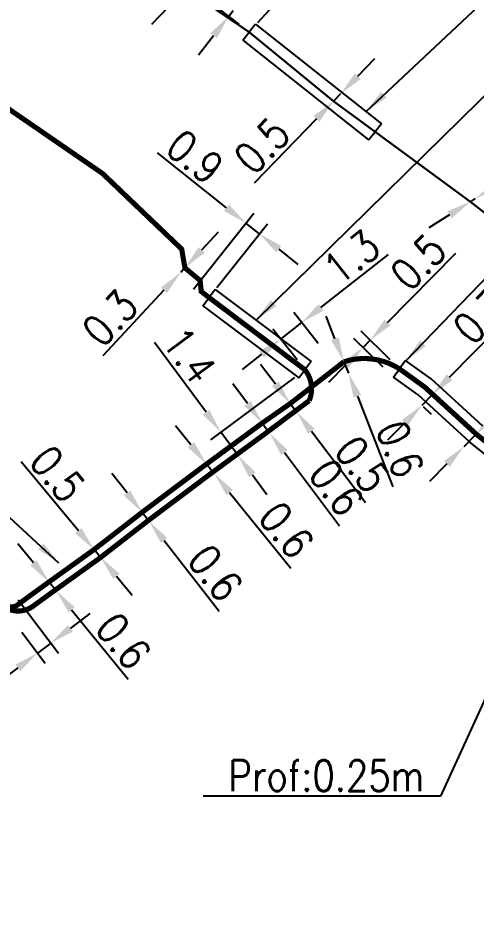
# Model space of a CAD drawing. Header units: millimetres. Extents: x 80993 to 81985, y 144000 to 145002.
# Drawn here: x 81030.24 to 81052.64, y 144083.97 to 144127.42 of the extents above; entities that cross this region are included whole.
import ezdxf

# ---------------------------------------------------------------- set-up
doc = ezdxf.new("R2010")
doc.units = ezdxf.units.MM
doc.header["$PDMODE"] = 34
doc.linetypes.add('B_ST_AL', pattern=[2000, 1000, 1000])
doc.layers.get('Defpoints').update_dxf_attribs({"linetype": 'CONTINUOUS'})
doc.layers.add('B_100', color=3, linetype='CONTINUOUS')
doc.layers.add('B_400', color=7, linetype='CONTINUOUS')
doc.styles.get("Standard").update_dxf_attribs({"font": 'romans.shx', "width": 0.85})
doc.dimstyles.get("Standard").update_dxf_attribs({"dimtxt": 1.5, "dimasz": 1.2, "dimexe": 0.625, "dimexo": 0.625, "dimgap": 0.25, "dimtad": 1, "dimdec": 1, "dimzin": 0, "dimdsep": 46, "dimtxsty": 'Standard', "dimcen": -0.5, "dimadec": 0, "dimazin": 0, "dimtfac": 1, "dimtdec": 1, "dimtmove": 0, "dimatfit": 3, "dimfxl": 0, "dimtolj": 1, "dimtzin": 0, "dimarcsym": 0})

# ---------------------------------------------------------------- blocks, each defined once
blk = doc.blocks.new('*D31')
at = {"layer": 'B_400', "color": 0, "linetype": 'Continuous', "lineweight": -2, "transparency": 16777216}
for p, q in [((81043.343, 144133.902), (81044.01, 144134.635)), ((81044.477, 144133.365), (81045.294, 144132.622)), ((81041.967, 144127.18), (81046.603, 144132.277)), ((81046.182, 144131.815), (81049.416, 144128.873))]:
    blk.add_line(p, q, dxfattribs=at)
at = {"layer": 'B_400', "color": 0, "linetype": 'Continuous', "transparency": 16777216}
for points in [[(81044.612, 144133.513), (81044.343, 144133.217), (81043.59, 144134.173)], [(81045.429, 144132.77), (81045.16, 144132.474), (81046.182, 144131.815)]]:
    blk.add_solid(points, dxfattribs=at)
at = {"layer": 'Defpoints', "color": 0, "linetype": 'Continuous', "transparency": 16777216}
for p in [(81042.923, 144133.44), (81046.182, 144131.815), (81041.546, 144126.718)]:
    blk.add_point(p, dxfattribs=at)
at = {"layer": 'B_400', "color": 0, "linetype": 'Continuous', "transparency": 16777216, "insert": (81048.916, 144130.68), "char_height": 1.5, "attachment_point": 5, "rotation": 317.7124}
blk.add_mtext('\\A1;3.5', dxfattribs=at)
blk = doc.blocks.new('*D39')
at = {"layer": 'B_100', "color": 0, "linetype": 'Continuous', "lineweight": -2, "transparency": 16777216}
for p, q in [((81053.479, 144107.943), (81056.5, 144111.018)), ((81052.042, 144106.481), (81052.638, 144107.087)), ((81051.202, 144105.625), (81050.361, 144104.769))]:
    blk.add_line(p, q, dxfattribs=at)
at = {"layer": 'B_100', "color": 0, "linetype": 'Continuous', "transparency": 16777216}
for points in [[(81053.337, 144108.083), (81053.622, 144107.803), (81052.638, 144107.087)], [(81051.059, 144105.765), (81051.344, 144105.485), (81052.042, 144106.481)]]:
    blk.add_solid(points, dxfattribs=at)
at = {"layer": 'Defpoints', "color": 0, "linetype": 'Continuous', "transparency": 16777216}
for p in [(81052.638, 144107.087), (81052.042, 144106.481), (81052.042, 144106.481)]:
    blk.add_point(p, dxfattribs=at)
at = {"layer": 'B_100', "color": 0, "linetype": 'Continuous', "transparency": 16777216, "insert": (81054.697, 144110.609), "char_height": 1.5, "attachment_point": 5, "rotation": 45.5064}
blk.add_mtext('\\A1;0.9', dxfattribs=at)
blk = doc.blocks.new('*D40')
at = {"layer": 'B_100', "color": 0, "linetype": 'Continuous', "lineweight": -2, "transparency": 16777216}
for p, q in [((81051.34, 144109.866), (81054.703, 144113.289)), ((81049.991, 144108.493), (81050.499, 144109.01)), ((81050.562, 144108.948), (81050.944, 144108.572)), ((81050.054, 144108.432), (81050.437, 144108.055)), ((81049.15, 144107.638), (81048.309, 144106.782))]:
    blk.add_line(p, q, dxfattribs=at)
at = {"layer": 'B_100', "color": 0, "linetype": 'Continuous', "transparency": 16777216}
for points in [[(81051.197, 144110.006), (81051.482, 144109.726), (81050.499, 144109.01)], [(81049.007, 144107.778), (81049.293, 144107.497), (81049.991, 144108.493)]]:
    blk.add_solid(points, dxfattribs=at)
at = {"layer": 'Defpoints', "color": 0, "linetype": 'Continuous', "transparency": 16777216}
for p in [(81050.116, 144109.386), (81049.608, 144108.87), (81049.991, 144108.493)]:
    blk.add_point(p, dxfattribs=at)
at = {"layer": 'B_100', "color": 0, "linetype": 'Continuous', "transparency": 16777216, "insert": (81052.878, 144112.859), "char_height": 1.5, "attachment_point": 5, "rotation": 45.5064}
blk.add_mtext('\\A1;0.7', dxfattribs=at)
blk = doc.blocks.new('*D41')
at = {"layer": 'B_100', "color": 0, "linetype": 'Continuous', "lineweight": -2, "transparency": 16777216}
for p, q in [((81048.301, 144112.529), (81051.635, 144115.923)), ((81048.441, 144110.71), (81047.015, 144112.111)), ((81048.091, 144110.353), (81046.664, 144111.755)), ((81047.11, 144111.316), (81047.46, 144111.673)), ((81046.269, 144110.461), (81045.428, 144109.605))]:
    blk.add_line(p, q, dxfattribs=at)
at = {"layer": 'B_100', "color": 0, "linetype": 'Continuous', "transparency": 16777216}
for points in [[(81048.159, 144112.669), (81048.444, 144112.389), (81047.46, 144111.673)], [(81046.126, 144110.601), (81046.412, 144110.32), (81047.11, 144111.316)]]:
    blk.add_solid(points, dxfattribs=at)
at = {"layer": 'Defpoints', "color": 0, "linetype": 'Continuous', "transparency": 16777216}
for p in [(81047.11, 144111.316), (81048.887, 144110.272), (81048.537, 144109.915)]:
    blk.add_point(p, dxfattribs=at)
at = {"layer": 'B_100', "color": 0, "linetype": 'Continuous', "transparency": 16777216, "insert": (81049.811, 144115.492), "char_height": 1.5, "attachment_point": 5, "rotation": 45.5064}
blk.add_mtext('\\A1;0.5', dxfattribs=at)
blk = doc.blocks.new('*D42')
at = {"layer": 'B_100', "color": 0, "linetype": 'Continuous', "lineweight": -2, "transparency": 16777216}
for p, q in [((81045.739, 144111.733), (81045.302, 144112.851)), ((81046.176, 144110.616), (81046.395, 144110.057)), ((81046.832, 144108.94), (81048.566, 144104.51))]:
    blk.add_line(p, q, dxfattribs=at)
at = {"layer": 'B_100', "color": 0, "linetype": 'Continuous', "transparency": 16777216}
for points in [[(81045.925, 144111.806), (81045.553, 144111.66), (81046.176, 144110.616)], [(81047.019, 144109.012), (81046.646, 144108.867), (81046.395, 144110.057)]]:
    blk.add_solid(points, dxfattribs=at)
at = {"layer": 'Defpoints', "color": 0, "linetype": 'Continuous', "transparency": 16777216}
for p in [(81046.176, 144110.616), (81046.395, 144110.057), (81046.395, 144110.057)]:
    blk.add_point(p, dxfattribs=at)
at = {"layer": 'B_100', "color": 0, "linetype": 'Continuous', "transparency": 16777216, "insert": (81048.919, 144106.351), "char_height": 1.5, "attachment_point": 5, "rotation": 291.3743}
blk.add_mtext('\\A1;0.6', dxfattribs=at)
blk = doc.blocks.new('*D43')
at = {"layer": 'B_100', "color": 0, "linetype": 'Continuous', "lineweight": -2, "transparency": 16777216}
for p, q in [((81041.465, 144108.58), (81040.744, 144109.539)), ((81042.186, 144107.621), (81042.547, 144107.142)), ((81043.268, 144106.183), (81045.959, 144102.605))]:
    blk.add_line(p, q, dxfattribs=at)
at = {"layer": 'B_100', "color": 0, "linetype": 'Continuous', "transparency": 16777216}
for points in [[(81041.625, 144108.7), (81041.305, 144108.46), (81042.186, 144107.621)], [(81043.428, 144106.303), (81043.108, 144106.062), (81042.547, 144107.142)]]:
    blk.add_solid(points, dxfattribs=at)
at = {"layer": 'Defpoints', "color": 0, "linetype": 'Continuous', "transparency": 16777216}
for p in [(81042.186, 144107.621), (81042.547, 144107.142), (81042.547, 144107.142)]:
    blk.add_point(p, dxfattribs=at)
at = {"layer": 'B_100', "color": 0, "linetype": 'Continuous', "transparency": 16777216, "insert": (81045.805, 144104.474), "char_height": 1.5, "attachment_point": 5, "rotation": 306.9487}
blk.add_mtext('\\A1;0.6', dxfattribs=at)
blk = doc.blocks.new('*D44')
at = {"layer": 'B_100', "color": 0, "linetype": 'Continuous', "lineweight": -2, "transparency": 16777216}
for p, q in [((81038.702, 144106.561), (81037.946, 144107.493)), ((81039.783, 144105.892), (81039.943, 144106.022)), ((81039.457, 144105.628), (81039.835, 144105.162)), ((81040.16, 144105.426), (81040.32, 144105.556)), ((81040.59, 144104.23), (81043.585, 144100.534))]:
    blk.add_line(p, q, dxfattribs=at)
at = {"layer": 'B_100', "color": 0, "linetype": 'Continuous', "transparency": 16777216}
for points in [[(81038.857, 144106.687), (81038.546, 144106.435), (81039.457, 144105.628)], [(81040.746, 144104.356), (81040.435, 144104.104), (81039.835, 144105.162)]]:
    blk.add_solid(points, dxfattribs=at)
at = {"layer": 'Defpoints', "color": 0, "linetype": 'Continuous', "transparency": 16777216}
for p in [(81039.297, 144105.499), (81039.675, 144105.033), (81039.835, 144105.162)]:
    blk.add_point(p, dxfattribs=at)
at = {"layer": 'B_100', "color": 0, "linetype": 'Continuous', "transparency": 16777216, "insert": (81043.364, 144102.396), "char_height": 1.5, "attachment_point": 5, "rotation": 309.0202}
blk.add_mtext('\\A1;0.6', dxfattribs=at)
blk = doc.blocks.new('*D45')
at = {"layer": 'B_100', "color": 0, "linetype": 'Continuous', "lineweight": -2, "transparency": 16777216}
for p, q in [((81035.58, 144104.209), (81034.842, 144105.155)), ((81036.318, 144103.263), (81036.656, 144102.829)), ((81037.394, 144101.883), (81040.082, 144098.435))]:
    blk.add_line(p, q, dxfattribs=at)
at = {"layer": 'B_100', "color": 0, "linetype": 'Continuous', "transparency": 16777216}
for points in [[(81035.737, 144104.332), (81035.422, 144104.086), (81036.318, 144103.263)], [(81037.552, 144102.006), (81037.236, 144101.76), (81036.656, 144102.829)]]:
    blk.add_solid(points, dxfattribs=at)
at = {"layer": 'Defpoints', "color": 0, "linetype": 'Continuous', "transparency": 16777216}
for p in [(81036.318, 144103.263), (81036.656, 144102.829), (81036.656, 144102.829)]:
    blk.add_point(p, dxfattribs=at)
at = {"layer": 'B_100', "color": 0, "linetype": 'Continuous', "transparency": 16777216, "insert": (81039.895, 144100.301), "char_height": 1.5, "attachment_point": 5, "rotation": 307.947}
blk.add_mtext('\\A1;0.6', dxfattribs=at)
blk = doc.blocks.new('*D46')
at = {"layer": 'B_100', "color": 0, "linetype": 'Continuous', "lineweight": -2, "transparency": 16777216}
for p, q in [((81033.203, 144102.366), (81030.402, 144105.722)), ((81034.292, 144101.061), (81033.972, 144101.444)), ((81035.061, 144100.139), (81035.83, 144099.218))]:
    blk.add_line(p, q, dxfattribs=at)
at = {"layer": 'B_100', "color": 0, "linetype": 'Continuous', "transparency": 16777216}
for points in [[(81033.356, 144102.494), (81033.049, 144102.238), (81033.972, 144101.444)], [(81035.215, 144100.267), (81034.908, 144100.011), (81034.292, 144101.061)]]:
    blk.add_solid(points, dxfattribs=at)
at = {"layer": 'Defpoints', "color": 0, "linetype": 'Continuous', "transparency": 16777216}
for p in [(81033.972, 144101.444), (81034.292, 144101.061), (81034.292, 144101.061)]:
    blk.add_point(p, dxfattribs=at)
at = {"layer": 'B_100', "color": 0, "linetype": 'Continuous', "transparency": 16777216, "insert": (81032.186, 144105.145), "char_height": 1.5, "attachment_point": 5, "rotation": 309.8493}
blk.add_mtext('\\A1;0.5', dxfattribs=at)
blk = doc.blocks.new('*D47')
at = {"layer": 'B_100', "color": 0, "linetype": 'Continuous', "lineweight": -2, "transparency": 16777216}
for p, q in [((81031.011, 144100.794), (81030.254, 144101.724)), ((81031.769, 144099.863), (81032.116, 144099.436)), ((81032.874, 144098.506), (81035.634, 144095.116))]:
    blk.add_line(p, q, dxfattribs=at)
at = {"layer": 'B_100', "color": 0, "linetype": 'Continuous', "transparency": 16777216}
for points in [[(81031.166, 144100.92), (81030.856, 144100.667), (81031.769, 144099.863)], [(81033.029, 144098.632), (81032.719, 144098.38), (81032.116, 144099.436)]]:
    blk.add_solid(points, dxfattribs=at)
at = {"layer": 'Defpoints', "color": 0, "linetype": 'Continuous', "transparency": 16777216}
for p in [(81031.769, 144099.863), (81032.116, 144099.436), (81032.116, 144099.436)]:
    blk.add_point(p, dxfattribs=at)
at = {"layer": 'B_100', "color": 0, "linetype": 'Continuous', "transparency": 16777216, "insert": (81035.408, 144096.977), "char_height": 1.5, "attachment_point": 5, "rotation": 309.1492}
blk.add_mtext('\\A1;0.6', dxfattribs=at)
blk = doc.blocks.new('*D50')
at = {"layer": 'B_100', "color": 0, "linetype": 'Continuous', "lineweight": -2, "transparency": 16777216}
for p, q in [((81042.827, 144109.53), (81042.1, 144110.485)), ((81043.554, 144108.576), (81043.858, 144108.178)), ((81044.585, 144107.224), (81047.235, 144103.747))]:
    blk.add_line(p, q, dxfattribs=at)
at = {"layer": 'B_100', "color": 0, "linetype": 'Continuous', "transparency": 16777216}
for points in [[(81042.986, 144109.652), (81042.668, 144109.409), (81043.554, 144108.576)], [(81044.744, 144107.345), (81044.426, 144107.103), (81043.858, 144108.178)]]:
    blk.add_solid(points, dxfattribs=at)
at = {"layer": 'Defpoints', "color": 0, "linetype": 'Continuous', "transparency": 16777216}
for p in [(81043.554, 144108.576), (81043.858, 144108.178), (81043.858, 144108.178)]:
    blk.add_point(p, dxfattribs=at)
at = {"layer": 'B_100', "color": 0, "linetype": 'Continuous', "transparency": 16777216, "insert": (81047.069, 144105.615), "char_height": 1.5, "attachment_point": 5, "rotation": 307.3163}
blk.add_mtext('\\A1;0.5', dxfattribs=at)
blk = doc.blocks.new('*D51')
at = {"layer": 'B_100', "color": 0, "linetype": 'Continuous', "lineweight": -2, "transparency": 16777216}
for p, q in [((81039.227, 144116.08), (81040.046, 144116.957)), ((81038.407, 144115.203), (81038.203, 144114.984)), ((81037.384, 144114.107), (81034.399, 144110.913))]:
    blk.add_line(p, q, dxfattribs=at)
at = {"layer": 'B_100', "color": 0, "linetype": 'Continuous', "transparency": 16777216}
for points in [[(81039.08, 144116.217), (81039.373, 144115.944), (81038.407, 144115.203)], [(81037.237, 144114.244), (81037.53, 144113.971), (81038.203, 144114.984)]]:
    blk.add_solid(points, dxfattribs=at)
at = {"layer": 'Defpoints', "color": 0, "linetype": 'Continuous', "transparency": 16777216}
for p in [(81038.203, 144114.984), (81038.203, 144114.984), (81038.407, 144115.203)]:
    blk.add_point(p, dxfattribs=at)
at = {"layer": 'B_100', "color": 0, "linetype": 'Continuous', "transparency": 16777216, "insert": (81034.751, 144112.754), "char_height": 1.5, "attachment_point": 5, "rotation": 46.951}
blk.add_mtext('\\A1;0.3', dxfattribs=at)
blk = doc.blocks.new('*D57')
at = {"layer": 'B_100', "color": 0, "linetype": 'Continuous', "lineweight": -2, "transparency": 16777216}
for p, q in [((81039.695, 144130.11), (81042.738, 144133.249)), ((81038.442, 144128.818), (81038.86, 144129.249)), ((81037.607, 144127.956), (81036.772, 144127.095))]:
    blk.add_line(p, q, dxfattribs=at)
at = {"layer": 'B_100', "color": 0, "linetype": 'Continuous', "transparency": 16777216}
for points in [[(81039.552, 144130.249), (81039.839, 144129.971), (81038.86, 144129.249)], [(81037.463, 144128.095), (81037.751, 144127.817), (81038.442, 144128.818)]]:
    blk.add_solid(points, dxfattribs=at)
at = {"layer": 'Defpoints', "color": 0, "linetype": 'Continuous', "transparency": 16777216}
for p in [(81038.86, 144129.249), (81038.86, 144129.249), (81038.442, 144128.818)]:
    blk.add_point(p, dxfattribs=at)
at = {"layer": 'B_100', "color": 0, "linetype": 'Continuous', "transparency": 16777216, "insert": (81040.916, 144132.806), "char_height": 1.5, "attachment_point": 5, "rotation": 45.8903}
blk.add_mtext('\\A1;0.6', dxfattribs=at)
blk = doc.blocks.new('*D58')
at = {"layer": 'B_100', "color": 0, "linetype": 'Continuous', "lineweight": -2, "transparency": 16777216}
for p, q in [((81046.852, 144124.562), (81047.687, 144125.424)), ((81046.016, 144123.701), (81045.668, 144123.342)), ((81044.833, 144122.48), (81041.79, 144119.341))]:
    blk.add_line(p, q, dxfattribs=at)
at = {"layer": 'B_100', "color": 0, "linetype": 'Continuous', "transparency": 16777216}
for points in [[(81046.708, 144124.701), (81046.995, 144124.423), (81046.016, 144123.701)], [(81044.689, 144122.619), (81044.977, 144122.341), (81045.668, 144123.342)]]:
    blk.add_solid(points, dxfattribs=at)
at = {"layer": 'Defpoints', "color": 0, "linetype": 'Continuous', "transparency": 16777216}
for p in [(81046.016, 144123.701), (81046.016, 144123.701), (81045.668, 144123.342)]:
    blk.add_point(p, dxfattribs=at)
at = {"layer": 'B_100', "color": 0, "linetype": 'Continuous', "transparency": 16777216, "insert": (81042.176, 144121.176), "char_height": 1.5, "attachment_point": 5, "rotation": 45.8903}
blk.add_mtext('\\A1;0.5', dxfattribs=at)
blk = doc.blocks.new('*D59')
at = {"layer": 'B_100', "color": 0, "linetype": 'Continuous', "lineweight": -2, "transparency": 16777216}
for p, q in [((81053.623, 144119.23), (81057.325, 144121.554)), ((81052.02, 144118.962), (81052.02, 144118.962)), ((81052.274, 144119.121), (81052.274, 144119.121)), ((81052.352, 144118.432), (81052.606, 144118.592)), ((81051.336, 144117.794), (81050.319, 144117.156))]:
    blk.add_line(p, q, dxfattribs=at)
at = {"layer": 'B_100', "color": 0, "linetype": 'Continuous', "transparency": 16777216}
for points in [[(81053.516, 144119.399), (81053.729, 144119.06), (81052.606, 144118.592)], [(81051.229, 144117.964), (81051.442, 144117.625), (81052.352, 144118.432)]]:
    blk.add_solid(points, dxfattribs=at)
at = {"layer": 'Defpoints', "color": 0, "linetype": 'Continuous', "transparency": 16777216}
for p in [(81052.352, 144118.432), (81052.606, 144118.592), (81052.606, 144118.592)]:
    blk.add_point(p, dxfattribs=at)
at = {"layer": 'B_100', "color": 0, "linetype": 'Continuous', "transparency": 16777216, "insert": (81055.45, 144121.558), "char_height": 1.5, "attachment_point": 5, "rotation": 32.1151}
blk.add_mtext('\\A1;0.3', dxfattribs=at)
blk = doc.blocks.new('*D334')
at = {"layer": 'B_100', "color": 0, "linetype": 'Continuous', "lineweight": -2, "transparency": 16777216}
for p, q in [((81030.268, 144098.988), (81032.23, 144096.375)), ((81032.814, 144097.595), (81033.774, 144098.315)), ((81030.444, 144097.409), (81031.585, 144095.89)), ((81031.855, 144096.874), (81031.21, 144096.39)), ((81030.25, 144095.67), (81026.754, 144093.045))]:
    blk.add_line(p, q, dxfattribs=at)
at = {"layer": 'B_100', "color": 0, "linetype": 'Continuous', "transparency": 16777216}
for points in [[(81032.694, 144097.755), (81032.934, 144097.435), (81031.855, 144096.874)], [(81030.13, 144095.829), (81030.37, 144095.51), (81031.21, 144096.39)]]:
    blk.add_solid(points, dxfattribs=at)
at = {"layer": 'Defpoints', "color": 0, "linetype": 'Continuous', "transparency": 16777216}
for p in [(81029.893, 144099.488), (81030.069, 144097.909), (81031.855, 144096.874)]:
    blk.add_point(p, dxfattribs=at)
at = {"layer": 'B_100', "color": 0, "linetype": 'Continuous', "transparency": 16777216, "insert": (81027.422, 144094.797), "char_height": 1.5, "attachment_point": 5, "rotation": 36.8999}
blk.add_mtext('\\A1;0.8', dxfattribs=at)
blk = doc.blocks.new('*D575')
at = {"layer": 'B_400', "color": 0, "linetype": 'Continuous', "lineweight": -2, "transparency": 16777216}
for p, q in [((81039.444, 144108.148), (81036.916, 144111.564)), ((81043.768, 144109.855), (81039.656, 144106.811)), ((81040.991, 144106.058), (81040.158, 144107.183)), ((81042.475, 144107.156), (81040.488, 144105.686)), ((81041.705, 144105.093), (81042.418, 144104.129))]:
    blk.add_line(p, q, dxfattribs=at)
at = {"layer": 'B_400', "color": 0, "linetype": 'Continuous', "transparency": 16777216}
for points in [[(81039.605, 144108.267), (81039.283, 144108.029), (81040.158, 144107.183)], [(81041.865, 144105.212), (81041.544, 144104.974), (81040.991, 144106.058)]]:
    blk.add_solid(points, dxfattribs=at)
at = {"layer": 'Defpoints', "color": 0, "linetype": 'Continuous', "transparency": 16777216}
for p in [(81044.27, 144110.226), (81042.977, 144107.528), (81040.991, 144106.058)]:
    blk.add_point(p, dxfattribs=at)
at = {"layer": 'B_400', "color": 0, "linetype": 'Continuous', "transparency": 16777216, "insert": (81038.627, 144110.933), "char_height": 1.5, "attachment_point": 5, "rotation": 306.5026}
blk.add_mtext('\\A1;1.4', dxfattribs=at)
blk = doc.blocks.new('*D576')
at = {"layer": 'B_400', "color": 0, "linetype": 'Continuous', "lineweight": -2, "transparency": 16777216}
for p, q in [((81045.055, 144113.271), (81048.346, 144115.863)), ((81044.916, 144111.508), (81043.725, 144113.019)), ((81043.091, 144111.723), (81044.112, 144112.528)), ((81043.884, 144110.717), (81042.704, 144112.214)), ((81042.148, 144110.981), (81041.206, 144110.238))]:
    blk.add_line(p, q, dxfattribs=at)
at = {"layer": 'B_400', "color": 0, "linetype": 'Continuous', "transparency": 16777216}
for points in [[(81044.931, 144113.428), (81045.179, 144113.114), (81044.112, 144112.528)], [(81042.025, 144111.138), (81042.272, 144110.824), (81043.091, 144111.723)]]:
    blk.add_solid(points, dxfattribs=at)
at = {"layer": 'Defpoints', "color": 0, "linetype": 'Continuous', "transparency": 16777216}
for p in [(81044.112, 144112.528), (81045.303, 144111.017), (81044.27, 144110.226)]:
    blk.add_point(p, dxfattribs=at)
at = {"layer": 'B_400', "color": 0, "linetype": 'Continuous', "transparency": 16777216, "insert": (81046.553, 144115.724), "char_height": 1.5, "attachment_point": 5, "rotation": 38.2322}
blk.add_mtext('\\A1;1.3', dxfattribs=at)
blk = doc.blocks.new('*D577')
at = {"layer": 'B_400', "color": 0, "linetype": 'Continuous', "lineweight": -2, "transparency": 16777216}
for p, q in [((81040.443, 144118.137), (81037.064, 144120.814)), ((81038.825, 144114.162), (81041.772, 144117.882)), ((81039.974, 144114.244), (81042.438, 144117.354)), ((81042.05, 144116.864), (81041.383, 144117.392)), ((81042.99, 144116.119), (81043.931, 144115.374))]:
    blk.add_line(p, q, dxfattribs=at)
at = {"layer": 'B_400', "color": 0, "linetype": 'Continuous', "transparency": 16777216}
for points in [[(81040.567, 144118.294), (81040.319, 144117.98), (81041.383, 144117.392)], [(81043.115, 144116.276), (81042.866, 144115.962), (81042.05, 144116.864)]]:
    blk.add_solid(points, dxfattribs=at)
at = {"layer": 'Defpoints', "color": 0, "linetype": 'Continuous', "transparency": 16777216}
for p in [(81041.383, 144117.392), (81038.437, 144113.672), (81039.586, 144113.754)]:
    blk.add_point(p, dxfattribs=at)
at = {"layer": 'B_400', "color": 0, "linetype": 'Continuous', "transparency": 16777216, "insert": (81038.904, 144120.632), "char_height": 1.5, "attachment_point": 5, "rotation": 321.6148}
blk.add_mtext('\\A1;0.9', dxfattribs=at)
blk = doc.blocks.new('*D594')
at = {"layer": 'B_400', "color": 0, "linetype": 'Continuous', "lineweight": -2, "transparency": 16777216}
for p, q in [((81041.499, 144128.721), (81044.215, 144132.224)), ((81041.052, 144127.101), (81040.053, 144127.875)), ((81040.547, 144127.492), (81040.764, 144127.772)), ((81039.812, 144126.544), (81039.076, 144125.596))]:
    blk.add_line(p, q, dxfattribs=at)
at = {"layer": 'B_400', "color": 0, "linetype": 'Continuous', "transparency": 16777216}
for points in [[(81041.341, 144128.843), (81041.657, 144128.598), (81040.764, 144127.772)], [(81039.654, 144126.666), (81039.97, 144126.421), (81040.547, 144127.492)]]:
    blk.add_solid(points, dxfattribs=at)
at = {"layer": 'Defpoints', "color": 0, "linetype": 'Continuous', "transparency": 16777216}
for p in [(81040.764, 144127.772), (81040.764, 144127.772), (81041.546, 144126.718)]:
    blk.add_point(p, dxfattribs=at)
at = {"layer": 'B_400', "color": 0, "linetype": 'Continuous', "transparency": 16777216, "insert": (81042.434, 144131.559), "char_height": 1.5, "attachment_point": 5, "rotation": 52.215}
blk.add_mtext('\\A1;0.4', dxfattribs=at)

msp = doc.modelspace()

# ---------------------------------------------------------------- linework, layer by layer
at = {"layer": 'B_100', "linetype": 'B_ST_AL', "flags": 128}
for points, const_width in [([(81013.537, 144148.683), (81016.594, 144146.208), (81023.772, 144139.912), (81032.964, 144132.701), (81038.442, 144128.818), (81041.546, 144126.718), (81045.668, 144123.342), (81052.352, 144118.432), (81055.846, 144115.718), (81063.205, 144111.075), (81070.91, 144105.979), (81078.611, 144101.464, 0.125358), (81079.667, 144101.46), (81084.096, 144103.252), (81087.925, 144105.046), (81088.097, 144105.182)], 0.1), ([(81000, 144147.85), (81000.255, 144147.576), (81005.037, 144143.226), (81008.253, 144140.526), (81014.914, 144134.599), (81024.522, 144126.814), (81029.876, 144122.914), (81034.391, 144119.807), (81038.251, 144116.118), (81038.407, 144115.203), (81039.153, 144114.584), (81039.205, 144114.05), (81039.586, 144113.754), (81044.27, 144110.226, -0.273371), (81044.481, 144108.718), (81042.484, 144107.22), (81039.595, 144105.097), (81036.621, 144102.865), (81034.271, 144101.044), (81032.062, 144099.457), (81031.041, 144098.717), (81031.041, 144098.717), (81031.041, 144098.717, -0.370786), (81029.416, 144098.767), (81025.434, 144103.204)], 0.25), ([(81025.538, 144103.297), (81029.525, 144098.855, 0.41856), (81030.24, 144098.744), (81030.747, 144099.121), (81031.769, 144099.863), (81033.972, 144101.444), (81036.318, 144103.263), (81039.297, 144105.499), (81042.186, 144107.621), (81043.554, 144108.576), (81046.176, 144110.616, -0.225968), (81048.887, 144110.272), (81050.116, 144109.386), (81052.637, 144107.086), (81055.783, 144104.549), (81060.392, 144100.013), (81062.216, 144098.233)], 0.25)]:
    msp.add_lwpolyline(points, format="xyb", dxfattribs=dict(at, const_width=const_width))
at = {"layer": 'B_400', "color": 7, "linetype": 'CONTINUOUS'}
for p, q in [((81041.856, 144127.11), (81041.546, 144126.718)), ((81041.856, 144127.11), (81048.005, 144122.245)), ((81041.236, 144126.326), (81041.546, 144126.718)), ((81041.236, 144126.326), (81047.384, 144121.461)), ((81048.005, 144122.245), (81047.695, 144121.853)), ((81047.384, 144121.461), (81047.695, 144121.853))]:
    msp.add_line(p, q, dxfattribs=at)
at = {"layer": 'B_400', "color": 7}
for p, q in [((81039.887, 144114.154), (81039.586, 144113.754)), ((81039.887, 144114.154), (81044.571, 144110.626)), ((81039.286, 144113.355), (81039.586, 144113.754)), ((81039.286, 144113.355), (81043.97, 144109.827)), ((81044.571, 144110.626), (81044.27, 144110.226)), ((81049.179, 144110.677), (81048.887, 144110.272)), ((81050.431, 144109.775), (81049.179, 144110.677)), ((81043.97, 144109.827), (81044.27, 144110.226)), ((81048.595, 144109.866), (81048.887, 144110.272)), ((81049.8, 144108.998), (81048.595, 144109.866)), ((81052.964, 144107.467), (81050.431, 144109.775)), ((81052.312, 144106.707), (81049.8, 144108.998)), ((81055.45, 144104.175), (81052.312, 144106.707))]:
    msp.add_line(p, q, dxfattribs=at)

# ---------------------------------------------------------------- texts
at = {"layer": 'B_400', "linetype": 'Continuous', "insert": (81050.1, 144089.65), "char_height": 1.5, "attachment_point": 9}
msp.add_mtext('Prof:0.25m', dxfattribs=at)

# ---------------------------------------------------------------- dimensions: what is measured, and where the dimension line sits
at = {"layer": 'B_100', "linetype": 'Continuous'}
for p1, p2, picture, middle in [((81038.442, 144128.818), (81038.86, 144129.249), '*D57', (81040.916, 144132.806)), ((81052.352, 144118.432), (81052.606, 144118.592), '*D59', (81055.45, 144121.558)), ((81036.3177, 144103.2626), (81036.6559, 144102.8289), '*D45', (81039.8954, 144100.3007)), ((81031.769, 144099.863), (81032.116, 144099.436), '*D47', (81035.408, 144096.977))]:
    dim = msp.add_aligned_dim(p1=p1, p2=p2, distance=0, dimstyle='Standard', dxfattribs=at)
    dim.commit()
    dim.dimension.update_dxf_attribs({"geometry": picture, "text_midpoint": middle})
for base, p1, p2, angle, picture, middle, dimtype in [((81046.016, 144123.701), (81045.668, 144123.342), (81046.016, 144123.701), 45.8903, '*D58', (81042.894, 144120.48), 161), ((81047.11, 144111.316), (81048.887, 144110.272), (81048.537, 144109.915), 225.5064, '*D41', (81050.524, 144114.791), 161), ((81038.203, 144114.984), (81038.407, 144115.203), (81038.203, 144114.984), 226.951, '*D51', (81035.482, 144112.072), 161), ((81049.991, 144108.493), (81050.116, 144109.386), (81049.608, 144108.87), 225.5064, '*D40', (81053.592, 144112.158), 161), ((81046.395, 144110.057), (81046.176, 144110.616), (81046.395, 144110.057), 291.3743, '*D42', (81047.988, 144105.986), 161), ((81052.042499, 144106.480687), (81052.638204, 144107.087017), (81052.042499, 144106.480687), 225.506444, '*D39', (81055.410233, 144109.908489), 161), ((81043.858, 144108.178), (81043.554, 144108.576), (81043.858, 144108.178), 307.3163, '*D50', (81046.274, 144105.009), 161), ((81042.547, 144107.142), (81042.186, 144107.621), (81042.547, 144107.142), 306.9487, '*D43', (81045.006, 144103.873), 161), ((81039.835, 144105.162), (81039.297, 144105.499), (81039.675, 144105.033), 309.0202, '*D44', (81042.587, 144101.766), 161), ((81034.292, 144101.061), (81033.972, 144101.444), (81034.292, 144101.061), 309.8493, '*D46', (81031.418, 144104.504), 161), ((81031.855, 144096.874), (81030.069, 144097.909), (81029.893, 144099.488), 36.8999, '*D334', (81028.022, 144093.997), 160)]:
    dim = msp.add_linear_dim(base=base, p1=p1, p2=p2, angle=angle, dimstyle='Standard', dxfattribs=at)
    dim.commit()
    dim.dimension.update_dxf_attribs({"geometry": picture, "text_midpoint": middle, "dimtype": dimtype})
at = {"layer": 'B_400', "linetype": 'Continuous'}
dim = msp.add_linear_dim(base=(81046.182, 144131.815), p1=(81042.923, 144133.44), p2=(81041.546, 144126.718), angle=317.7124, dimstyle='Standard', dxfattribs=at)
dim.commit()
dim.dimension.update_dxf_attribs({"geometry": '*D31', "text_midpoint": (81048.243, 144129.94), "dimtype": 160})
for base, p1, p2, angle, picture, middle in [((81040.764, 144127.772), (81041.546, 144126.718), (81040.764, 144127.772), 232.215, '*D594', (81043.225, 144130.946)), ((81041.383, 144117.392), (81039.586, 144113.754), (81038.437, 144113.672), 321.6148, '*D577', (81038.283, 144119.848)), ((81044.112, 144112.528), (81044.27, 144110.226), (81045.303, 144111.017), 218.2322, '*D576', (81047.172, 144114.938)), ((81040.991, 144106.058), (81044.27, 144110.226), (81042.977, 144107.528), 126.5026, '*D575', (81037.823, 144110.338))]:
    dim = msp.add_linear_dim(base=base, p1=p1, p2=p2, angle=angle, dimstyle='Standard', override={"dimfxl": 1.25}, dxfattribs=at)
    dim.commit()
    dim.dimension.update_dxf_attribs({"geometry": picture, "text_midpoint": middle, "dimtype": 160})

# ---------------------------------------------------------------- leaders
at = {"layer": 'B_100', "linetype": 'Continuous'}
msp.add_leader([(81032.255, 144100.783), (81013.695, 144117.862), (81012.495, 144117.862)], dimstyle='Standard', dxfattribs=at)
at = {"layer": 'B_400', "linetype": 'Continuous', "annotation_type": 0, "has_hookline": 1, "hookline_direction": 0, "text_width": 25.682}
msp.add_leader([(81047.255, 144122.838), (81058.219, 144133.141), (81059.419, 144133.141)], dimstyle='Standard', dxfattribs=at)
at = {"layer": 'B_400', "linetype": 'Continuous', "annotation_type": 0, "has_hookline": 1}
for points, hookline_direction, text_width in [([(81041.888, 144112.647), (81056.794, 144127.293), (81057.994, 144127.293)], 0, 20.157), ([(81049.199, 144110.663), (81062.665, 144124.644), (81063.865, 144124.644)], 0, 8.925), ([(81056.965, 144102.688), (81050.894, 144089.4), (81049.694, 144089.4)], 1, 10.139), ([(81057.443, 144102.219), (81049.303, 144063.401), (81048.103, 144063.401)], 1, 22.889)]:
    msp.add_leader(points, dimstyle='Standard', override={"dimfxl": 1.25}, dxfattribs=dict(at, hookline_direction=hookline_direction, text_width=text_width))

doc.saveas('drawing.dxf')
